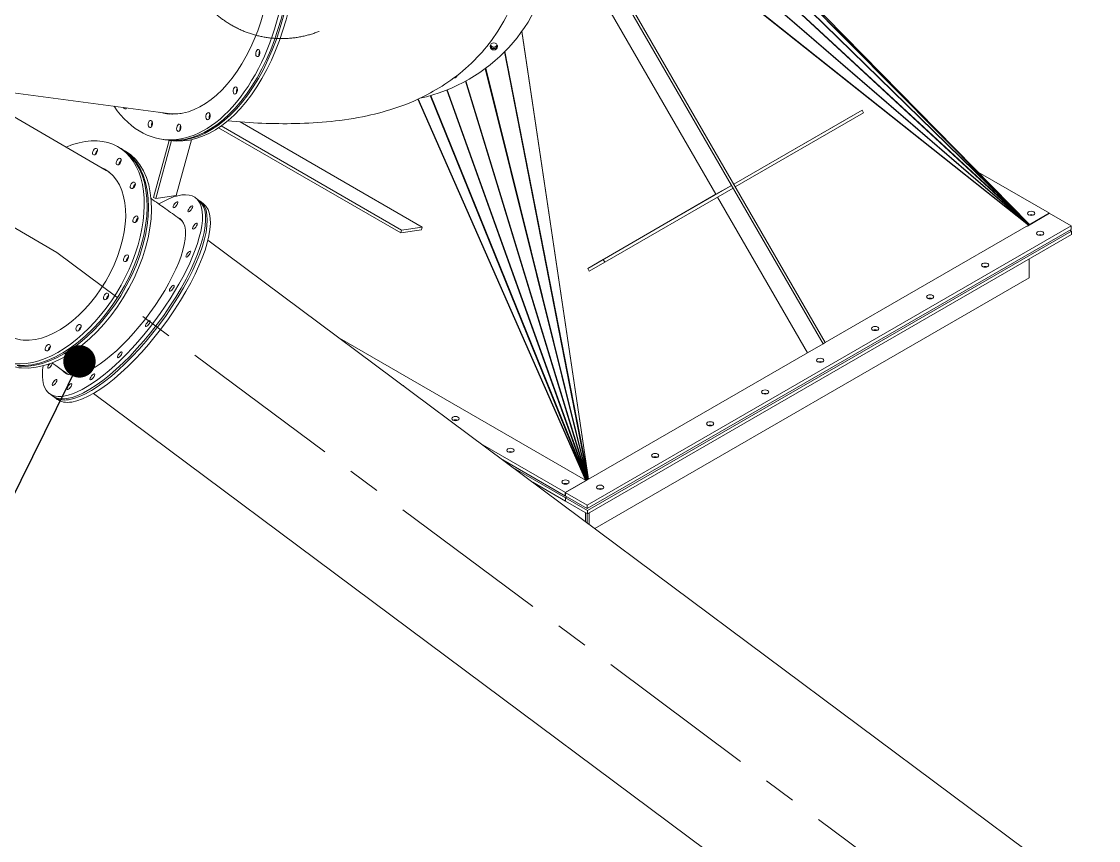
# Model space of a CAD drawing. Header units: inches. Extents: x -350577 to -266477, y -437959 to -377535.
# Drawn here: x -273561 to -271484, y -408344 to -406763 of the extents above; entities that cross this region are included whole.
import ezdxf

# ---------------------------------------------------------------- set-up
doc = ezdxf.new("R2010")
doc.units = ezdxf.units.IN
doc.header["$MEASUREMENT"] = 0
doc.linetypes.add('CENTER', pattern=[2, 1.25, -0.25, 0.25, -0.25])
doc.layers.add('CENTER       (itatec)', color=4, linetype='CENTER', lineweight=9)
doc.layers.add('ORGINAL (itatec)', color=3, linetype='Continuous', lineweight=9)
doc.styles.add('Geniso', font='geniso.shx', dxfattribs={"oblique": 15})
doc.dimstyles.new('scale 1b100', dxfattribs={"dimscale": 100, "dimtxt": 3, "dimasz": 2.5, "dimexe": 1, "dimexo": 1, "dimgap": 1, "dimtad": 1, "dimdec": 0, "dimzin": 0, "dimdsep": 46, "dimtxsty": 'Geniso', "dimcen": 0, "dimclrd": 1, "dimclre": 1, "dimclrt": 7, "dimadec": 0, "dimazin": 0, "dimtfac": 1, "dimtdec": 0, "dimtmove": 0, "dimatfit": 3, "dimfxl": 0.75, "dimtolj": 1, "dimtzin": 0, "dimarcsym": 0})

msp = doc.modelspace()

# ---------------------------------------------------------------- linework, layer by layer
at = {"layer": 'CENTER       (itatec)', "ltscale": 250}
for points in [[(-272866.3, -406603, -0.846588), (-273241.5, -406666.7), (-278166.1, -405908.2, -0.29983), (-278782, -405350.9), (-279833.4, -402072.5, 0.236684), (-280589.6, -401300.5), (-283112.9, -399781.8)], [(-269974.1, -410472.7), (-269974.1, -410020.6, 0.268785), (-270169.1, -409684.1), (-273493.1, -407208.8), (-274851.8, -406418.7)]]:
    msp.add_lwpolyline(points, format="xyb", dxfattribs=at)
at = {"layer": 'ORGINAL (itatec)', "extrusion": (-5.55112e-17, 0.816497, 0.57735)}
for p, q in [((-272532.8, -406230.8), (-271617.9, -407154.4)), ((-271618, -407154.7), (-272532.8, -406231.1)), ((-271617.9, -407154.4), (-272531.8, -406222.2)), ((-271618.2, -407155), (-272539.4, -406255)), ((-272539.2, -406254.6), (-271618, -407154.7)), ((-271618.5, -407155.5), (-272556.8, -406286.6)), ((-272556.5, -406286.2), (-271618.2, -407155)), ((-272587, -406319.7), (-271618.5, -407155.5)), ((-271618.8, -407156.1), (-272587, -406320.6)), ((-272587.6, -406384.9), (-271618.8, -407156.1)), ((-271619, -407156.4), (-272587.6, -406386.7)), ((-272515.2, -406519.3), (-272015.4, -407385.3)), ((-272011.1, -407382.8), (-272510.9, -406516.9)), ((-272545.2, -406536.6), (-272221.8, -407096.8)), ((-272596.2, -406782.6), (-272467.9, -407646.3)), ((-272595.9, -406782.3), (-272467.5, -407646.3)), ((-272629.4, -406822), (-272468.8, -407646.4)), ((-272467.9, -407646.3), (-272628.7, -406821.3)), ((-272666.6, -406854.2), (-272469.6, -407646.6)), ((-272468.8, -407646.4), (-272665.8, -406853.6)), ((-273278.4, -406940.8), (-273687.1, -406886.4)), ((-273397.5, -407051), (-273678, -406887.6)), ((-272741.1, -406895.6), (-272471.5, -407647.2)), ((-272470.5, -407646.8), (-272740.1, -406895.2)), ((-272704.7, -406878.5), (-272470.5, -407646.8)), ((-272704.6, -406878.4), (-272470, -407647.7)), ((-272704.6, -406878.4), (-272470, -407647.7)), ((-272469.6, -407646.6), (-272703.9, -406878.1)), ((-272796.8, -406913.2), (-272473.3, -407648.2)), ((-272472.7, -407647.8), (-272796.1, -406912.9)), ((-272773, -406906.4), (-272472.7, -407647.8)), ((-272471.5, -407647.2), (-272771.7, -406906.1)), ((-271940.2, -406934.3), (-272187.6, -407077.1)), ((-271970.2, -406951.6), (-271940.2, -406934.3)), ((-271937.2, -406939.5), (-271940.2, -406934.3)), ((-272788.2, -407159.9), (-273139.4, -406957.2)), ((-271970.2, -406951.6), (-272187.6, -407077.1)), ((-272184.6, -407082.3), (-271937.2, -406939.5)), ((-272829.5, -407171.2), (-273180.9, -406968.3)), ((-273176, -406964.9), (-272828, -407165.8)), ((-273306.5, -407102.7), (-273276.5, -406992.7)), ((-273271.8, -406993.3), (-273302.2, -407105.2)), ((-273291.3, -406990.4), (-273284.9, -406991.4)), ((-273281.6, -406991.9), (-273275.2, -406992.9)), ((-273233.1, -406991.4), (-273262.5, -407099.3)), ((-273374.6, -407005.4), (-273369, -407008.6)), ((-273366.2, -407010.2), (-273360.6, -407013.5)), ((-271578.8, -407133.5), (-271716.1, -407054.2)), ((-272191.8, -407079.5), (-272439.2, -407222.4)), ((-272221.8, -407096.8), (-272191.8, -407079.5)), ((-272188.8, -407084.7), (-272191.8, -407079.5)), ((-272187.6, -407077.1), (-272184.6, -407082.3)), ((-273302.2, -407105.2), (-273306.5, -407102.7)), ((-273262.5, -407099.3), (-273302.2, -407105.2)), ((-273225.5, -407103.6), (-273219.4, -407108.1)), ((-272469.2, -407239.7), (-272221.8, -407096.8)), ((-272436.2, -407227.6), (-272188.8, -407084.7)), ((-272218.8, -407102.1), (-272045.4, -407402.6)), ((-273216.4, -407110.3), (-273210.4, -407114.8)), ((-271621.2, -407158), (-271578.8, -407133.5)), ((-271619, -407156.4), (-271579.1, -407133.4)), ((-271579.1, -407133.4), (-271536.6, -407157.9)), ((-272789.7, -407165.4), (-272829.5, -407171.2)), ((-272828, -407165.8), (-272829.5, -407171.2)), ((-272788.2, -407159.9), (-272828, -407165.8)), ((-272789.7, -407165.4), (-272788.2, -407159.9)), ((-271536.6, -407157.9), (-272470, -407696.7)), ((-272470, -407703.3), (-271536.6, -407164.4)), ((-272011.1, -407382.8), (-271619, -407156.4)), ((-271621.5, -407157.9), (-271621.2, -407158)), ((-271619.1, -407156.3), (-271618.8, -407156.1)), ((-271619, -407155.9), (-271618.5, -407155.5)), ((-271618.6, -407155.4), (-271618.2, -407155)), ((-271618.3, -407154.9), (-271618, -407154.7)), ((-271618.1, -407154.6), (-271617.9, -407154.4)), ((-271539.5, -407166), (-271536.4, -407167.8)), ((-271536.6, -407164.4), (-271536.6, -407157.9)), ((-270055.7, -409531.7), (-273201.5, -407185.1)), ((-271536.4, -407167.8), (-272469.7, -407706.7)), ((-272469.7, -407713.2), (-271536.4, -407174.3)), ((-271536.4, -407174.3), (-271536.4, -407167.8)), ((-272469.2, -407239.7), (-272439.2, -407222.4)), ((-272466.2, -407244.9), (-272436.2, -407227.6)), ((-272439.2, -407222.4), (-272436.2, -407227.6)), ((-271618, -407221.4), (-271618, -407257.9)), ((-272466.2, -407244.9), (-272469.2, -407239.7)), ((-271618, -407257.9), (-272455.6, -407741.5)), ((-272473.3, -407648.2), (-272948, -407374.2)), ((-272045.4, -407402.6), (-272015.4, -407385.3)), ((-272015.4, -407385.3), (-272011.1, -407382.8)), ((-272467.5, -407646.3), (-272045.4, -407402.6)), ((-273507.1, -407481.1), (-273501.1, -407485.6)), ((-273498.1, -407487.8), (-273492, -407492.4)), ((-270276.4, -409827.5), (-273422.1, -407480.9)), ((-272512.2, -407672.4), (-272671.7, -407580.3)), ((-272633, -407609.2), (-272512.2, -407678.9)), ((-272512.2, -407682.2), (-272613.6, -407623.6)), ((-272574.8, -407652.5), (-272512.2, -407688.7)), ((-272512.4, -407672.2), (-272470, -407647.7)), ((-272469.7, -407647.9), (-272512.2, -407672.4)), ((-272470, -407647.7), (-272473.3, -407648.2)), ((-272470, -407647.7), (-272472.7, -407647.8)), ((-272470, -407647.7), (-272471.5, -407647.2)), ((-272470, -407647.7), (-272470.5, -407646.8)), ((-272470, -407647.7), (-272467.5, -407646.3)), ((-272470, -407647.7), (-272467.9, -407646.3)), ((-272470, -407647.7), (-272468.8, -407646.4)), ((-272470, -407647.7), (-272469.6, -407646.6)), ((-272470, -407647.7), (-272469.7, -407647.9)), ((-272470, -407696.7), (-272512.4, -407672.2)), ((-272512.4, -407678.8), (-272512.4, -407672.2)), ((-272512.4, -407678.8), (-272470, -407703.3)), ((-272512.2, -407678.9), (-272512.2, -407672.4)), ((-272509.3, -407680.6), (-272512.2, -407682.2)), ((-272512.2, -407682.2), (-272509.3, -407680.6)), ((-272512.2, -407688.7), (-272512.2, -407682.2)), ((-272469.7, -407706.7), (-272512.2, -407682.2)), ((-272512.2, -407688.7), (-272512.2, -407682.2)), ((-272512.2, -407688.7), (-272469.7, -407713.2)), ((-272470, -407703.3), (-272470, -407696.7)), ((-272469.7, -407713.2), (-272469.7, -407706.7)), ((-272473.6, -407711), (-272473.6, -407728.1)), ((-272470, -407713.1), (-272470, -407730.7)), ((-272470, -407713.1), (-272470, -407730.7)), ((-272466.5, -407711.3), (-272466.5, -407733.4))]:
    msp.add_line(p, q, dxfattribs=at)
at = {"layer": 'ORGINAL (itatec)', "extrusion": (9.49898e-17, 2.2112e-16, -1)}
msp.add_ellipse((-272866.3, -406604.1), major_axis=(327.5, -3.2), ratio=0.962735, start_param=-2.387451, end_param=1.335651, dxfattribs=at)
at = {"layer": 'ORGINAL (itatec)', "extrusion": (1.24549e-16, 2.61645e-16, -1)}
msp.add_ellipse((-273241.5, -406666.7), major_axis=(49.9, 323.7), ratio=0.579797, start_param=-0.553283, end_param=3.694876, dxfattribs=at)
at = {"layer": 'ORGINAL (itatec)', "extrusion": (3.16573e-16, 2.32068e-16, -1)}
for centre in [(-273235, -406667.7), (-273225.4, -406669.2)]:
    msp.add_ellipse(centre, major_axis=(49.9, 323.7), ratio=0.579797, start_param=0, end_param=3.141593, dxfattribs=at)
at = {"layer": 'ORGINAL (itatec)', "extrusion": (-4.16095e-18, 3.37636e-16, -1)}
msp.add_ellipse((-273231.8, -406668.2), major_axis=(49.9, 323.7), ratio=0.579797, start_param=-0.008582, end_param=3.150174, dxfattribs=at)
at = {"layer": 'ORGINAL (itatec)'}
for centre, major_axis, ratio, start_param, end_param in [((-273241.5, -406666.7), (-42.2, -274.3), 0.579797, -0.070104, 3.211696), ((-272650.2, -406809.4), (-7, 0.07), 0.962735, 0.161221, 2.980371), ((-272650.2, -406806.1), (7, -0.07), 0.962735, -2.728646, -0.412946), ((-273098.9, -406825.3), (-1.07, -6.92), 0.579797, -2.209277, -0.932315), ((-273142.3, -406897.5), (-1.07, -6.92), 0.579797, -2.209277, -0.932315), ((-273306.1, -406962.1), (-1.07, -6.92), 0.579797, -2.209277, -0.932315), ((-273235, -406667.7), (-42.2, -274.3), 0.579797, -0.075801, -0.020257), ((-273231.8, -406668.2), (-42.2, -274.3), 0.579797, -0.078515, -0.030389), ((-273225.4, -406669.2), (-42.2, -274.3), 0.579797, -0.083713, -0.050661), ((-273238.2, -406667.2), (-42.1, -273.3), 0.579797, 0.011921, 0.168862), ((-273228.6, -406668.7), (-42.1, -273.3), 0.579797, -0.030498, 0.003898), ((-273194.8, -406947.1), (-1.07, -6.92), 0.579797, -2.209277, -0.932315), ((-273251.3, -406969.4), (-1.07, -6.92), 0.579797, -2.209277, -0.932315), ((-273413.6, -407017.8), (-3.52, -6.05), 0.591124, -2.247396, -0.894197), ((-273368.1, -407036.9), (-3.52, -6.05), 0.591124, -2.247396, -0.894197), ((-273493.1, -407208.8), (-93.4, -160.3), 0.591124, 0.273084, 3.245474), ((-273487.6, -407212.1), (93.4, 160.3), 0.591124, 0.029427, 0.103882), ((-273484.8, -407213.7), (93.4, 160.3), 0.591124, 0.044149, 0.103882), ((-273490.3, -407210.5), (92.9, 159.4), 0.591124, -0.169738, 0), ((-273479.2, -407217), (93.4, 160.3), 0.591124, 0.073624, 0.104718), ((-273482, -407215.3), (92.9, 159.4), 0.591124, 0.013236, 0.044388), ((-273340.8, -407082.7), (-3.52, -6.05), 0.591124, -2.247396, -0.894197), ((-273366.3, -407292.3), (-110.9, -148.7), 0.336013, 0.326818, 3.247068), ((-273335.8, -407148.3), (-3.52, -6.05), 0.591124, -2.247396, -0.894197), ((-273360.3, -407296.8), (110.9, 148.7), 0.336013, 0.06048, 0.103991), ((-271614.1, -407140), (-7, 0), 0.57735, -2.200636, -0.940957), ((-273363.3, -407294.6), (110.3, 147.9), 0.336013, -0.05908, 0), ((-273357.2, -407299.1), (110.9, 148.7), 0.336013, 0.090789, 0.105111), ((-271596.7, -407172.1), (7, 0), 0.57735, -5.497787, 0.785398), ((-273353.9, -407223.5), (-3.52, -6.05), 0.591124, -2.247396, -0.894197), ((-271702.8, -407233.4), (7, 0), 0.57735, -5.497787, 0.785398), ((-273392.3, -407297), (-3.52, -6.05), 0.591124, -2.247396, -0.894197), ((-271808.9, -407294.6), (7, 0), 0.57735, -5.497787, 0.785398), ((-273445.3, -407357.6), (-3.52, -6.05), 0.591124, -2.247396, -0.894197), ((-271914.9, -407355.8), (7, 0), 0.57735, -5.497787, 0.785398), ((-273493.1, -407208.8), (-93.4, -160.3), 0.591124, -0.103882, 0.273084), ((-273504.7, -407396), (-3.52, -6.05), 0.591124, -2.247396, -0.894197), ((-272021, -407417.1), (7, 0), 0.57735, -5.497787, 0.785398), ((-273366.3, -407292.3), (-110.9, -148.7), 0.336013, -0.101903, 0.326818), ((-273360.3, -407296.8), (-110.9, -148.7), 0.336013, -0.103744, -0.06048), ((-273363.3, -407294.6), (-110.3, -147.9), 0.336013, 0, 0.05908), ((-273357.2, -407299.1), (-110.9, -148.7), 0.336013, -0.105111, -0.090789), ((-272830.4, -407468.3), (7, 0), 0.57735, 0.377863, 0.93946), ((-272127.1, -407478.3), (7, 0), 0.57735, -5.497787, 0.785398), ((-272724.3, -407529.5), (-7, 0), 0.57735, -5.497787, 0.785398), ((-272233.1, -407539.6), (7, 0), 0.57735, -5.497787, 0.785398), ((-272618.2, -407590.7), (-7, 0), 0.57735, -5.497787, 0.785398), ((-272339.2, -407600.8), (7, 0), 0.57735, -5.497787, 0.785398), ((-272512.2, -407652), (-7, 0), 0.57735, -5.497787, 0.785398), ((-272445.3, -407662), (7, 0), 0.57735, -5.497787, 0.785398)]:
    msp.add_ellipse(centre, major_axis=major_axis, ratio=ratio, start_param=start_param, end_param=end_param, dxfattribs=at)
at = {"layer": 'ORGINAL (itatec)', "extrusion": (-1.02766e-17, 2.7767e-16, -1)}
msp.add_ellipse((-272650.2, -406811.5), major_axis=(-7, 0.07), ratio=0.962735, start_param=-3.938351, end_param=2.344834, dxfattribs=at)
at = {"layer": 'ORGINAL (itatec)', "extrusion": (4.87959e-17, 1.10547e-16, -1)}
msp.add_ellipse((-272650.2, -406808.3), major_axis=(7, -0.07), ratio=0.962735, start_param=0.243175, end_param=2.898417, dxfattribs=at)
at = {"layer": 'ORGINAL (itatec)', "extrusion": (-1.89815e-17, 5.90894e-17, -1)}
for centre in [(-273105.3, -406824.3), (-273148.8, -406896.5), (-273201.3, -406946.1), (-273312.6, -406961.1)]:
    msp.add_ellipse(centre, major_axis=(1.07, 6.92), ratio=0.579797, start_param=-5.510246, end_param=0.772939, dxfattribs=at)
at = {"layer": 'ORGINAL (itatec)', "extrusion": (-1.25856e-16, 1.67781e-16, -1)}
msp.add_ellipse((-272727.3, -406865.6), major_axis=(7, -0.07), ratio=0.962735, start_param=0.222078, end_param=1.562164, dxfattribs=at)
at = {"layer": 'ORGINAL (itatec)', "extrusion": (4.17851e-16, 1.60303e-16, -1)}
msp.add_ellipse((-273360.5, -406925.1), major_axis=(-1.07, -6.92), ratio=0.579797, start_param=-0.839708, end_param=0.815866, dxfattribs=at)
at = {"layer": 'ORGINAL (itatec)', "extrusion": (-8.40472e-17, 2.41698e-16, -1)}
msp.add_ellipse((-273493.1, -407208.8), major_axis=(118.5, 203.5), ratio=0.591124, start_param=-0.670615, end_param=2.868509, dxfattribs=at)
at = {"layer": 'ORGINAL (itatec)', "extrusion": (-1.32871e-16, 4.13626e-16, -1)}
msp.add_ellipse((-273257.7, -406968.4), major_axis=(1.07, 6.92), ratio=0.579797, start_param=-5.510246, end_param=0.772939, dxfattribs=at)
at = {"layer": 'ORGINAL (itatec)', "extrusion": (1.55778e-16, 1.0198e-16, -1)}
msp.add_ellipse((-273487.6, -407212.1), major_axis=(118.5, 203.5), ratio=0.591124, start_param=0, end_param=2.868509, dxfattribs=at)
at = {"layer": 'ORGINAL (itatec)', "extrusion": (1.31796e-16, 1.15952e-16, -1)}
msp.add_ellipse((-273484.8, -407213.7), major_axis=(118.5, 203.5), ratio=0.591124, start_param=-0.011588, end_param=2.868509, dxfattribs=at)
at = {"layer": 'ORGINAL (itatec)', "extrusion": (4.79651e-17, -2.79435e-17, -1)}
msp.add_ellipse((-273479.2, -407217), major_axis=(118.5, 203.5), ratio=0.591124, start_param=0, end_param=2.868509, dxfattribs=at)
at = {"layer": 'ORGINAL (itatec)', "extrusion": (2.35648e-16, 1.83938e-16, -1)}
msp.add_ellipse((-273419.2, -407014.5), major_axis=(-3.52, -6.05), ratio=0.591124, start_param=-3.414676715904903, end_param=2.868508591274684, dxfattribs=at)
at = {"layer": 'ORGINAL (itatec)', "extrusion": (1.27835e-16, 5.40149e-17, -1)}
for centre, start_param, end_param in [((-273373.7, -407033.7), -3.414676715904903, 2.868508591274683), ((-273346.3, -407079.5), -3.41467671590499, 2.868508591274597), ((-273341.3, -407145), -3.414676715904903, 2.868508591274683), ((-273359.5, -407220.2), -3.41467671590499, 2.868508591274597), ((-273397.9, -407293.7), -3.41467671590499, 2.868508591274597), ((-273450.9, -407354.3), -3.414676715904903, 2.868508591274683), ((-273510.3, -407392.7), -3.414676715904792, 2.868508591274794)]:
    msp.add_ellipse(centre, major_axis=(-3.52, -6.05), ratio=0.591124, start_param=start_param, end_param=end_param, dxfattribs=at)
at = {"layer": 'ORGINAL (itatec)', "extrusion": (1.4407e-16, 1.00293e-16, -1)}
msp.add_ellipse((-273366.3, -407292.3), major_axis=(140.8, 188.8), ratio=0.336013, start_param=-0.676363, end_param=2.814775, dxfattribs=at)
at = {"layer": 'ORGINAL (itatec)', "extrusion": (3.99736e-16, -2.11709e-17, -1)}
msp.add_ellipse((-273360.3, -407296.8), major_axis=(140.8, 188.8), ratio=0.336013, start_param=0, end_param=2.814775, dxfattribs=at)
at = {"layer": 'ORGINAL (itatec)', "extrusion": (3.55241e-16, 1.20209e-17, -1)}
msp.add_ellipse((-273357.2, -407299.1), major_axis=(140.8, 188.8), ratio=0.336013, start_param=-0.023807, end_param=2.814775, dxfattribs=at)
at = {"layer": 'ORGINAL (itatec)', "extrusion": (2.44363e-16, -4.37772e-17, -1)}
msp.add_ellipse((-273351.2, -407303.6), major_axis=(140.8, 188.8), ratio=0.336013, start_param=0, end_param=2.814775, dxfattribs=at)
at = {"layer": 'ORGINAL (itatec)', "extrusion": (2.21757e-16, 1.11596e-16, -1)}
msp.add_ellipse((-273264.1, -407116.9), major_axis=(-4.19, -5.61), ratio=0.336013, start_param=-3.468410524930137, end_param=2.81477478224945, dxfattribs=at)
at = {"layer": 'ORGINAL (itatec)', "extrusion": (1.55373e-16, 2.26063e-17, -1)}
for centre, start_param, end_param in [((-273235.4, -407124.8), -3.468410524930062, 2.814774782249525), ((-273226.7, -407158.2), -3.468410524930136, 2.81477478224945), ((-273239.2, -407212), -3.468410524930136, 2.81477478224945), ((-273271.1, -407278), -3.468410524930212, 2.814774782249374), ((-273317.4, -407346.3), -3.468410524930137, 2.81477478224945), ((-273371.2, -407406.3), -3.468410524930211, 2.814774782249375), ((-273497.2, -407459.9), -3.468410524930286, 2.8147747822493), ((-273424.3, -407448.9), -3.468410524930062, 2.814774782249525), ((-273468.5, -407467.8), -3.468410524930136, 2.81477478224945)]:
    msp.add_ellipse(centre, major_axis=(-4.19, -5.61), ratio=0.336013, start_param=start_param, end_param=end_param, dxfattribs=at)
at = {"layer": 'ORGINAL (itatec)', "extrusion": (4.93038e-32, -4.44089e-16, -1)}
msp.add_ellipse((-271614.1, -407133.5), major_axis=(-7, 0), ratio=0.57735, start_param=-3.926991, end_param=2.356194, dxfattribs=at)
at = {"layer": 'ORGINAL (itatec)', "extrusion": (-4.35727e-18, -5.55112e-17, -1)}
for centre in [(-271596.7, -407178.7), (-271702.8, -407239.9), (-271808.9, -407301.1), (-271914.9, -407362.4), (-272021, -407423.6), (-272127.1, -407484.9), (-272233.1, -407546.1), (-272339.2, -407607.3), (-272445.3, -407668.6)]:
    msp.add_ellipse(centre, major_axis=(7, 0), ratio=0.57735, start_param=-2.200636, end_param=-0.940957, dxfattribs=at)
at = {"layer": 'ORGINAL (itatec)', "extrusion": (1.99782e-16, 1.20996e-17, -1)}
msp.add_ellipse((-273479.2, -407217), major_axis=(-118.5, -203.5), ratio=0.591124, start_param=-0.273084, end_param=0, dxfattribs=at)
at = {"layer": 'ORGINAL (itatec)', "extrusion": (4.88726e-16, -8.75544e-17, -1)}
msp.add_ellipse((-273366.3, -407292.3), major_axis=(-140.8, -188.8), ratio=0.336013, start_param=-0.326818, end_param=0.556479, dxfattribs=at)
at = {"layer": 'ORGINAL (itatec)', "extrusion": (1.77262e-16, 1.44788e-16, -1)}
msp.add_ellipse((-273505.9, -407426.5), major_axis=(-4.19, -5.61), ratio=0.336013, start_param=-2.614435, end_param=1.849601, dxfattribs=at)
at = {"layer": 'ORGINAL (itatec)', "extrusion": (2.77555e-16, 7.17707e-19, -1)}
for centre in [(-273360.3, -407296.8), (-273351.2, -407303.6)]:
    msp.add_ellipse(centre, major_axis=(-140.8, -188.8), ratio=0.336013, start_param=-0.326818, end_param=0, dxfattribs=at)
at = {"layer": 'ORGINAL (itatec)', "extrusion": (3.43938e-16, 8.97075e-17, -1)}
msp.add_ellipse((-273357.2, -407299.1), major_axis=(-140.8, -188.8), ratio=0.336013, start_param=-0.326818, end_param=0.023807, dxfattribs=at)
at = {"layer": 'ORGINAL (itatec)', "extrusion": (-4.21238e-17, 5.55112e-17, -1)}
for centre in [(-272724.3, -407536), (-272618.2, -407597.3), (-272512.2, -407658.5)]:
    msp.add_ellipse(centre, major_axis=(7, 0), ratio=0.57735, start_param=-2.200636, end_param=-0.940957, dxfattribs=at)
at = {"layer": 'ORGINAL (itatec)'}
for points, knots in [([(-272589.8, -406605.8), (-272590.2, -406647.7), (-272599.2, -406693.6), (-272633.7, -406772.7), (-272657, -406806.1), (-272711.6, -406863.3), (-272742.9, -406885.1), (-272816, -406924.7), (-272856.2, -406936.9), (-272941.7, -406955.5), (-272986.7, -406959.4), (-273075.3, -406961.2), (-273118.7, -406959.3), (-273163.5, -406955.2)], [2.4149424, 2.4149424, 2.4149424, 2.4149424, 2.5208623, 2.5208623, 2.6172647, 2.6172647, 2.729651, 2.729651, 2.8944323, 2.8944323, 3.0976272, 3.0976272, 3.2852836, 3.2852836, 3.2852836, 3.2852836]), ([(-273253, -407146.7), (-273262.1, -407139.9), (-273271.2, -407133.2), (-273289.5, -407120.1), (-273298.6, -407113.8), (-273308.9, -407106.8), (-273310, -407106), (-273311.1, -407105.2)], [5.6329289, 5.6329289, 5.6329289, 5.6329289, 5.6942063, 5.6942063, 5.7554836, 5.7554836, 5.7631514, 5.7631514, 5.7631514, 5.7631514]), ([(-273473.6, -407442.5), (-273480.8, -407437.1), (-273487.9, -407431.9), (-273497.3, -407425.2), (-273499.7, -407423.5), (-273502, -407421.9)], [5.6329289, 5.6329289, 5.6329289, 5.6329289, 5.69420626, 5.69420626, 5.71450073, 5.71450073, 5.71450073, 5.71450073])]:
    msp.add_open_spline(points, degree=3, knots=knots, dxfattribs=at)
msp.add_open_spline([(-273270.1, -406942.1), (-273270.3, -406942), (-273270.5, -406942), (-273270.7, -406942)], degree=3, dxfattribs=at)

# ---------------------------------------------------------------- leaders
msp.add_leader([(-273449.2, -407419.2), (-273891.2, -408314.8), (-274219.8, -408314.8)], dimstyle='scale 1b100', override={"dimldrblk": 'DotSmall'}, dxfattribs=at)

doc.saveas('drawing.dxf')
